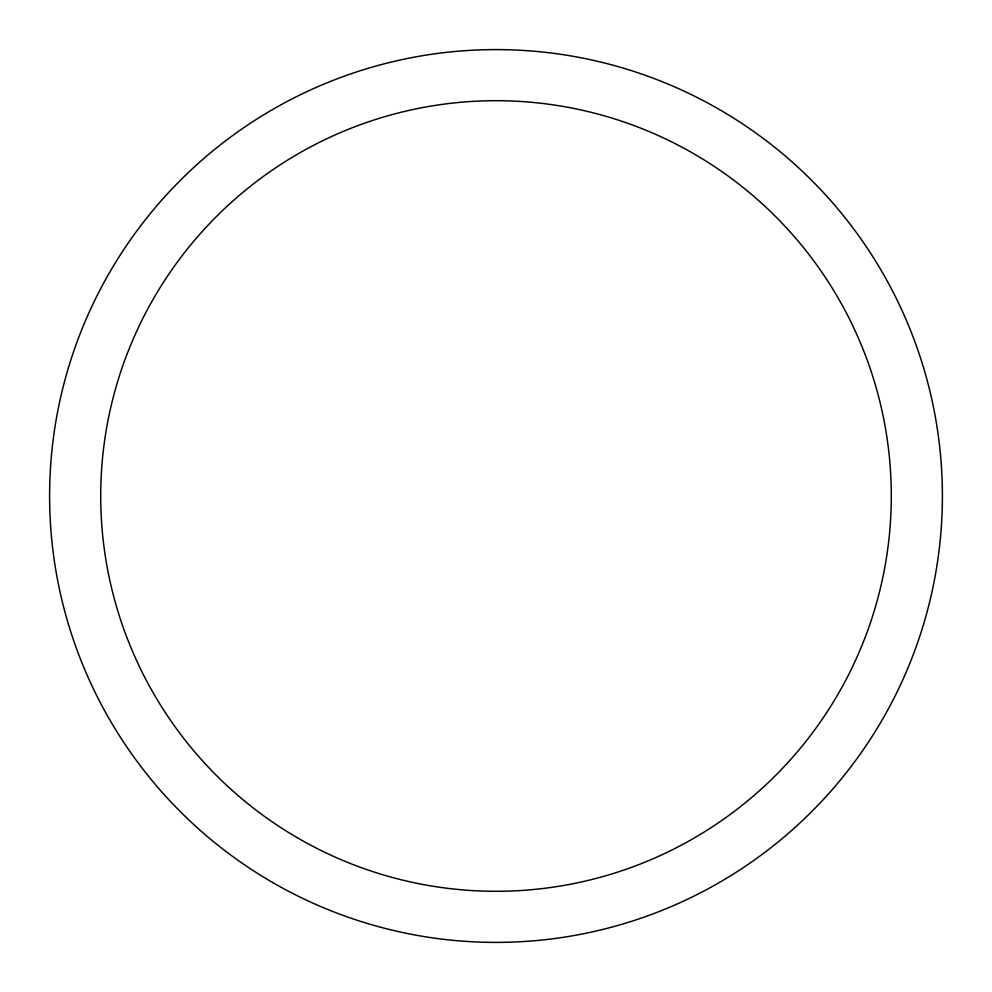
<?xml version="1.0" encoding="UTF-8"?>
<svg xmlns="http://www.w3.org/2000/svg" width="992" height="992" viewBox="0 0 992 992"><rect width="100%" height="100%" fill="white"/><g stroke="black" fill="none" stroke-linecap="round" stroke-linejoin="round"><path stroke-width="1.49" d="M272.8 882.595A446.4 446.4 0 0 0 942.4 496A446.4 446.4 0 0 0 272.8 109.405A446.4 446.4 0 0 0 272.8 882.595M298.356 838.339A395.3 395.3 0 0 0 891.3 496A395.3 395.3 0 0 0 298.356 153.661A395.3 395.3 0 0 0 298.356 838.339"/></g></svg>
